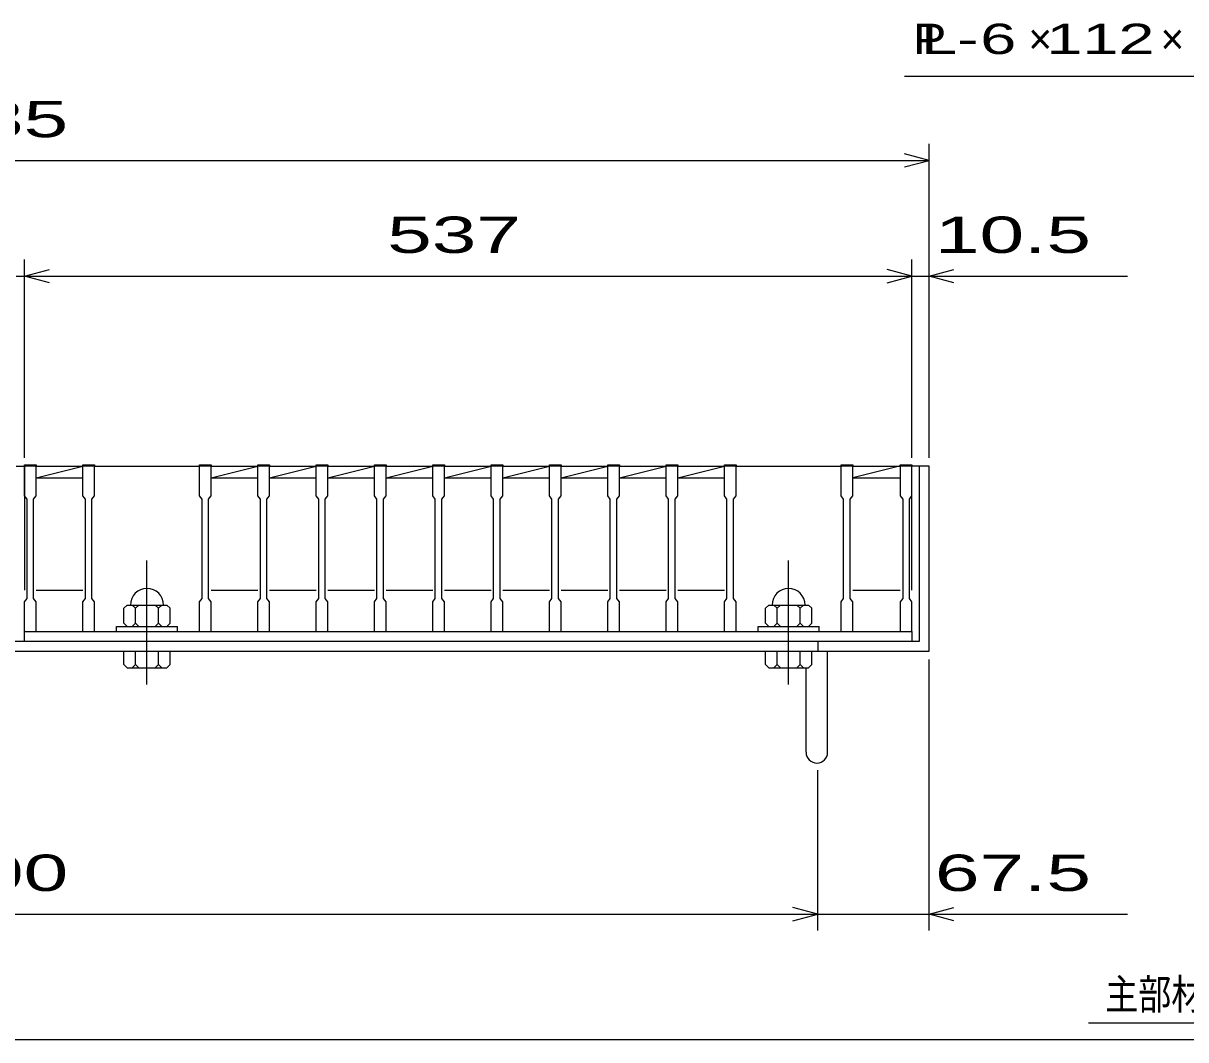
# Model space of a CAD drawing. Units: millimetres, scale not verified. Extents: x -1820 to 1731, y -1282 to 1054.
# Drawn here: x -831 to -127, y -1146 to -532 of the extents above; entities that cross this region are included whole.
import ezdxf
from ezdxf.enums import TextEntityAlignment as Align

# ---------------------------------------------------------------- set-up
doc = ezdxf.new("R2010")
doc.units = ezdxf.units.MM
doc.header["$LTSCALE"] = 10
doc.linetypes.add('CHAIN', pattern=[18.5, 12, -1.5, 3.5, -1.5])
for name, color, linetype, lineweight in [('0_2', 150, 'Continuous', 25), ('16', 3, 'Continuous', 25), ('19', 6, 'Continuous', 25), ('22', 4, 'Continuous', 25), ('32', 4, 'Continuous', 25)]:
    doc.layers.add(name, color=color, linetype=linetype, lineweight=lineweight)
doc.styles.add('ベクトル', font='')
doc.styles.get('ベクトル').set_extended_font_data('ベクトル')

msp = doc.modelspace()

# ---------------------------------------------------------------- linework, layer by layer
at = {"layer": '0_2'}
msp.add_line((1731, -1146.5), (-1729, -1146.5), dxfattribs=at)
at = {"layer": '16'}
for p, q in [((-830, -799.5), (-830, -798.8)), ((-830, -798.8), (-823, -798.8)), ((-823, -799.5), (-830, -799.5)), ((-830, -817.5), (-830, -799.5)), ((-830, -799.5), (-830, -874.5)), ((-823, -798.8), (-823, -799.5)), ((-823, -817.5), (-823, -799.5)), ((-823, -799.5), (-794.7, -799.5)), ((-823, -806.5), (-794.7, -799.5)), ((-794.7, -799.5), (-794.7, -798.8)), ((-794.7, -798.8), (-787.7, -798.8)), ((-787.7, -799.5), (-794.7, -799.5)), ((-794.7, -817.5), (-794.7, -799.5)), ((-787.7, -798.8), (-787.7, -799.5)), ((-787.7, -817.5), (-787.7, -799.5)), ((-787.7, -799.5), (-724.1, -799.5)), ((-724.1, -799.5), (-724.1, -798.8)), ((-724.1, -798.8), (-717.1, -798.8)), ((-717.1, -799.5), (-724.1, -799.5)), ((-724.1, -817.5), (-724.1, -799.5)), ((-717.1, -798.8), (-717.1, -799.5)), ((-717.1, -817.5), (-717.1, -799.5)), ((-717.1, -799.5), (-688.8, -799.5)), ((-717.1, -806.5), (-688.8, -799.5)), ((-688.8, -799.5), (-688.8, -798.8)), ((-688.8, -798.8), (-681.8, -798.8)), ((-681.8, -799.5), (-688.8, -799.5)), ((-688.8, -817.5), (-688.8, -799.5)), ((-681.8, -798.8), (-681.8, -799.5)), ((-681.8, -817.5), (-681.8, -799.5)), ((-681.8, -799.5), (-653.5, -799.5)), ((-681.8, -806.5), (-653.5, -799.5)), ((-653.5, -799.5), (-653.5, -798.8)), ((-653.5, -798.8), (-646.5, -798.8)), ((-646.5, -799.5), (-653.5, -799.5)), ((-653.5, -817.5), (-653.5, -799.5)), ((-646.5, -798.8), (-646.5, -799.5)), ((-646.5, -817.5), (-646.5, -799.5)), ((-646.5, -799.5), (-618.2, -799.5)), ((-646.5, -806.5), (-618.2, -799.5)), ((-618.2, -799.5), (-618.2, -798.8)), ((-618.2, -798.8), (-611.2, -798.8)), ((-611.2, -799.5), (-618.2, -799.5)), ((-618.2, -817.5), (-618.2, -799.5)), ((-611.2, -798.8), (-611.2, -799.5)), ((-611.2, -817.5), (-611.2, -799.5)), ((-611.2, -799.5), (-582.9, -799.5)), ((-611.2, -806.5), (-582.9, -799.5)), ((-582.9, -799.5), (-582.9, -798.8)), ((-582.9, -798.8), (-575.9, -798.8)), ((-575.9, -799.5), (-582.9, -799.5)), ((-582.9, -817.5), (-582.9, -799.5)), ((-575.9, -798.8), (-575.9, -799.5)), ((-575.9, -817.5), (-575.9, -799.5)), ((-575.9, -799.5), (-547.6, -799.5)), ((-575.9, -806.5), (-547.6, -799.5)), ((-547.6, -799.5), (-547.6, -798.8)), ((-547.6, -798.8), (-540.6, -798.8)), ((-540.6, -799.5), (-547.6, -799.5)), ((-547.6, -817.5), (-547.6, -799.5)), ((-540.6, -798.8), (-540.6, -799.5)), ((-540.6, -817.5), (-540.6, -799.5)), ((-540.6, -799.5), (-512.3, -799.5)), ((-540.6, -806.5), (-512.3, -799.5)), ((-512.3, -799.5), (-512.3, -798.8)), ((-512.3, -798.8), (-505.3, -798.8)), ((-505.3, -799.5), (-512.3, -799.5)), ((-512.3, -817.5), (-512.3, -799.5)), ((-505.3, -798.8), (-505.3, -799.5)), ((-505.3, -817.5), (-505.3, -799.5)), ((-505.3, -799.5), (-477, -799.5)), ((-505.3, -806.5), (-477, -799.5)), ((-477, -799.5), (-477, -798.8)), ((-477, -798.8), (-470, -798.8)), ((-470, -799.5), (-477, -799.5)), ((-477, -817.5), (-477, -799.5)), ((-470, -798.8), (-470, -799.5)), ((-470, -817.5), (-470, -799.5)), ((-470, -799.5), (-441.7, -799.5)), ((-470, -806.5), (-441.7, -799.5)), ((-441.7, -799.5), (-441.7, -798.8)), ((-441.7, -798.8), (-434.7, -798.8)), ((-434.7, -799.5), (-441.7, -799.5)), ((-441.7, -817.5), (-441.7, -799.5)), ((-434.7, -798.8), (-434.7, -799.5)), ((-434.7, -817.5), (-434.7, -799.5)), ((-434.7, -799.5), (-406.4, -799.5)), ((-434.7, -806.5), (-406.4, -799.5)), ((-406.4, -799.5), (-406.4, -798.8)), ((-406.4, -798.8), (-399.4, -798.8)), ((-399.4, -799.5), (-406.4, -799.5)), ((-406.4, -817.5), (-406.4, -799.5)), ((-399.4, -798.8), (-399.4, -799.5)), ((-399.4, -817.5), (-399.4, -799.5)), ((-399.4, -799.5), (-335.8, -799.5)), ((-335.8, -799.5), (-335.8, -798.8)), ((-335.8, -798.8), (-328.8, -798.8)), ((-328.8, -799.5), (-335.8, -799.5)), ((-335.8, -817.5), (-335.8, -799.5)), ((-328.8, -798.8), (-328.8, -799.5)), ((-328.8, -817.5), (-328.8, -799.5)), ((-328.8, -799.5), (-300, -799.5)), ((-300.5, -799.5), (-328.8, -806.5)), ((-300, -799.5), (-300, -798.8)), ((-300, -798.8), (-293, -798.8)), ((-300, -799.5), (-300, -817.5)), ((-293, -799.5), (-300, -799.5)), ((-293, -798.8), (-293, -799.5)), ((-293, -817.5), (-293, -799.5)), ((-293, -874.5), (-293, -799.5)), ((-823, -806.5), (-794.7, -806.5)), ((-717.1, -806.5), (-688.8, -806.5)), ((-681.8, -806.5), (-653.5, -806.5)), ((-646.5, -806.5), (-618.2, -806.5)), ((-611.2, -806.5), (-582.9, -806.5)), ((-575.9, -806.5), (-547.6, -806.5)), ((-540.6, -806.5), (-512.3, -806.5)), ((-505.3, -806.5), (-477, -806.5)), ((-470, -806.5), (-441.7, -806.5)), ((-434.7, -806.5), (-406.4, -806.5)), ((-328.8, -806.5), (-300, -806.5)), ((-828.5, -819.5), (-830, -817.5)), ((-828.5, -879.5), (-828.5, -819.5)), ((-824.5, -819.5), (-823, -817.5)), ((-824.5, -879.5), (-824.5, -819.5)), ((-793.2, -819.5), (-794.7, -817.5)), ((-793.2, -879.5), (-793.2, -819.5)), ((-789.2, -819.5), (-787.7, -817.5)), ((-789.2, -879.5), (-789.2, -819.5)), ((-722.6, -819.5), (-724.1, -817.5)), ((-722.6, -879.5), (-722.6, -819.5)), ((-718.6, -819.5), (-717.1, -817.5)), ((-718.6, -879.5), (-718.6, -819.5)), ((-687.3, -819.5), (-688.8, -817.5)), ((-687.3, -879.5), (-687.3, -819.5)), ((-683.3, -819.5), (-681.8, -817.5)), ((-683.3, -879.5), (-683.3, -819.5)), ((-652, -819.5), (-653.5, -817.5)), ((-652, -879.5), (-652, -819.5)), ((-648, -819.5), (-646.5, -817.5)), ((-648, -879.5), (-648, -819.5)), ((-616.7, -819.5), (-618.2, -817.5)), ((-616.7, -879.5), (-616.7, -819.5)), ((-612.7, -819.5), (-611.2, -817.5)), ((-612.7, -879.5), (-612.7, -819.5)), ((-581.4, -819.5), (-582.9, -817.5)), ((-581.4, -879.5), (-581.4, -819.5)), ((-577.4, -819.5), (-575.9, -817.5)), ((-577.4, -879.5), (-577.4, -819.5)), ((-546.1, -819.5), (-547.6, -817.5)), ((-546.1, -879.5), (-546.1, -819.5)), ((-542.1, -819.5), (-540.6, -817.5)), ((-542.1, -879.5), (-542.1, -819.5)), ((-510.8, -819.5), (-512.3, -817.5)), ((-510.8, -879.5), (-510.8, -819.5)), ((-506.8, -819.5), (-505.3, -817.5)), ((-506.8, -879.5), (-506.8, -819.5)), ((-475.5, -819.5), (-477, -817.5)), ((-475.5, -879.5), (-475.5, -819.5)), ((-471.5, -819.5), (-470, -817.5)), ((-471.5, -879.5), (-471.5, -819.5)), ((-440.2, -819.5), (-441.7, -817.5)), ((-440.2, -879.5), (-440.2, -819.5)), ((-436.2, -819.5), (-434.7, -817.5)), ((-436.2, -879.5), (-436.2, -819.5)), ((-404.9, -819.5), (-406.4, -817.5)), ((-404.9, -879.5), (-404.9, -819.5)), ((-400.9, -819.5), (-399.4, -817.5)), ((-400.9, -879.5), (-400.9, -819.5)), ((-334.3, -819.5), (-335.8, -817.5)), ((-334.3, -879.5), (-334.3, -819.5)), ((-330.3, -819.5), (-328.8, -817.5)), ((-330.3, -879.5), (-330.3, -819.5)), ((-300, -817.5), (-298.5, -819.5)), ((-298.5, -819.5), (-298.5, -879.5)), ((-294.5, -819.5), (-293, -817.5)), ((-294.5, -879.5), (-294.5, -819.5)), ((-823, -874.5), (-794.7, -874.5)), ((-717.1, -874.5), (-688.8, -874.5)), ((-681.8, -874.5), (-653.5, -874.5)), ((-646.5, -874.5), (-618.2, -874.5)), ((-611.2, -874.5), (-582.9, -874.5)), ((-575.9, -874.5), (-547.6, -874.5)), ((-540.6, -874.5), (-512.3, -874.5)), ((-505.3, -874.5), (-477, -874.5)), ((-470, -874.5), (-441.7, -874.5)), ((-434.7, -874.5), (-406.4, -874.5)), ((-328.8, -874.5), (-300, -874.5)), ((-830, -881.5), (-828.5, -879.5)), ((-830, -899.5), (-830, -881.5)), ((-823, -881.5), (-824.5, -879.5)), ((-823, -899.5), (-823, -881.5)), ((-794.7, -881.5), (-793.2, -879.5)), ((-794.7, -899.5), (-794.7, -881.5)), ((-787.7, -881.5), (-789.2, -879.5)), ((-787.7, -899.5), (-787.7, -881.5)), ((-767.9, -883.5), (-769.9, -885.5)), ((-769.9, -894.5), (-769.9, -885.5)), ((-767.9, -883.5), (-743.9, -883.5)), ((-764.9, -883.5), (-762.9, -885.5)), ((-762.9, -885.5), (-760.9, -883.5)), ((-762.9, -894.5), (-762.9, -885.5)), ((-750.9, -883.5), (-748.9, -885.5)), ((-748.9, -885.5), (-746.9, -883.5)), ((-748.9, -894.5), (-748.9, -885.5)), ((-743.9, -883.5), (-741.9, -885.5)), ((-741.9, -894.5), (-741.9, -885.5)), ((-724.1, -881.5), (-722.6, -879.5)), ((-724.1, -899.5), (-724.1, -881.5)), ((-717.1, -881.5), (-718.6, -879.5)), ((-717.1, -899.5), (-717.1, -881.5)), ((-688.8, -881.5), (-687.3, -879.5)), ((-688.8, -899.5), (-688.8, -881.5)), ((-681.8, -881.5), (-683.3, -879.5)), ((-681.8, -899.5), (-681.8, -881.5)), ((-653.5, -881.5), (-652, -879.5)), ((-653.5, -899.5), (-653.5, -881.5)), ((-646.5, -881.5), (-648, -879.5)), ((-646.5, -899.5), (-646.5, -881.5)), ((-618.2, -881.5), (-616.7, -879.5)), ((-618.2, -899.5), (-618.2, -881.5)), ((-611.2, -881.5), (-612.7, -879.5)), ((-611.2, -899.5), (-611.2, -881.5)), ((-582.9, -881.5), (-581.4, -879.5)), ((-582.9, -899.5), (-582.9, -881.5)), ((-575.9, -881.5), (-577.4, -879.5)), ((-575.9, -899.5), (-575.9, -881.5)), ((-547.6, -881.5), (-546.1, -879.5)), ((-547.6, -899.5), (-547.6, -881.5)), ((-540.6, -881.5), (-542.1, -879.5)), ((-540.6, -899.5), (-540.6, -881.5)), ((-512.3, -881.5), (-510.8, -879.5)), ((-512.3, -899.5), (-512.3, -881.5)), ((-505.3, -881.5), (-506.8, -879.5)), ((-505.3, -899.5), (-505.3, -881.5)), ((-477, -881.5), (-475.5, -879.5)), ((-477, -899.5), (-477, -881.5)), ((-470, -881.5), (-471.5, -879.5)), ((-470, -899.5), (-470, -881.5)), ((-441.7, -881.5), (-440.2, -879.5)), ((-441.7, -899.5), (-441.7, -881.5)), ((-434.7, -881.5), (-436.2, -879.5)), ((-434.7, -899.5), (-434.7, -881.5)), ((-406.4, -881.5), (-404.9, -879.5)), ((-406.4, -899.5), (-406.4, -881.5)), ((-399.4, -881.5), (-400.9, -879.5)), ((-399.4, -899.5), (-399.4, -881.5)), ((-379.6, -883.5), (-381.6, -885.5)), ((-381.6, -894.5), (-381.6, -885.5)), ((-379.6, -883.5), (-355.6, -883.5)), ((-376.6, -883.5), (-374.6, -885.5)), ((-374.6, -885.5), (-372.6, -883.5)), ((-374.6, -894.5), (-374.6, -885.5)), ((-362.6, -883.5), (-360.6, -885.5)), ((-360.6, -885.5), (-358.6, -883.5)), ((-360.6, -894.5), (-360.6, -885.5)), ((-355.6, -883.5), (-353.6, -885.5)), ((-353.6, -894.5), (-353.6, -885.5)), ((-335.8, -881.5), (-334.3, -879.5)), ((-335.8, -899.5), (-335.8, -881.5)), ((-328.8, -881.5), (-330.3, -879.5)), ((-328.8, -899.5), (-328.8, -881.5)), ((-298.5, -879.5), (-300, -881.5)), ((-300, -881.5), (-300, -899.5)), ((-293, -881.5), (-294.5, -879.5)), ((-293, -899.5), (-293, -881.5)), ((-830, -899.5), (-823, -899.5)), ((-830, -899.5), (-293, -899.5)), ((-830, -905.5), (-830, -899.5)), ((-794.7, -899.5), (-787.7, -899.5)), ((-787.7, -899.5), (-724.1, -899.5)), ((-774.4, -899.5), (-774.4, -896.5)), ((-774.4, -896.5), (-737.4, -896.5)), ((-774.4, -899.5), (-737.4, -899.5)), ((-769.9, -894.5), (-767.9, -896.5)), ((-764.9, -896.5), (-762.9, -894.5)), ((-760.9, -896.5), (-762.9, -894.5)), ((-750.9, -896.5), (-748.9, -894.5)), ((-746.9, -896.5), (-748.9, -894.5)), ((-743.9, -896.5), (-741.9, -894.5)), ((-737.4, -899.5), (-737.4, -896.5)), ((-724.1, -899.5), (-717.1, -899.5)), ((-688.8, -899.5), (-681.8, -899.5)), ((-653.5, -899.5), (-646.5, -899.5)), ((-618.2, -899.5), (-611.2, -899.5)), ((-582.9, -899.5), (-575.9, -899.5)), ((-547.6, -899.5), (-540.6, -899.5)), ((-512.3, -899.5), (-505.3, -899.5)), ((-477, -899.5), (-470, -899.5)), ((-441.7, -899.5), (-434.7, -899.5)), ((-406.4, -899.5), (-399.4, -899.5)), ((-399.4, -899.5), (-335.8, -899.5)), ((-386.1, -899.5), (-386.1, -896.5)), ((-386.1, -896.5), (-349.1, -896.5)), ((-386.1, -899.5), (-349.1, -899.5)), ((-381.6, -894.5), (-379.6, -896.5)), ((-376.6, -896.5), (-374.6, -894.5)), ((-372.6, -896.5), (-374.6, -894.5)), ((-362.6, -896.5), (-360.6, -894.5)), ((-358.6, -896.5), (-360.6, -894.5)), ((-355.6, -896.5), (-353.6, -894.5)), ((-349.1, -899.5), (-349.1, -896.5)), ((-335.8, -899.5), (-328.8, -899.5)), ((-300, -899.5), (-293, -899.5)), ((-293, -899.5), (-293, -905.5)), ((-293, -905.5), (-830, -905.5))]:
    msp.add_line(p, q, dxfattribs=at)
at = {"layer": '16', "linetype": 'CHAIN'}
for p, q in [((-755.9, -931.5), (-755.9, -856.5)), ((-367.6, -931.5), (-367.6, -856.5))]:
    msp.add_line(p, q, dxfattribs=at)
at = {"layer": '16'}
for centre in [(-755.9, -883.5), (-367.6, -883.5)]:
    msp.add_arc(centre, 10, 0, 180, dxfattribs=at)
at = {"layer": '19'}
for p, q in [((-835, -799.5), (-830, -799.5)), ((-282.5, -799.5), (-293, -799.5)), ((-288.5, -799.5), (-288.5, -905.5)), ((-282.5, -911.5), (-282.5, -799.5)), ((-288.5, -905.5), (-1411.5, -905.5)), ((-350, -905.5), (-350, -911.5)), ((-1417.5, -911.5), (-282.5, -911.5)), ((-769.9, -919.5), (-769.9, -911.5)), ((-769.9, -911.5), (-741.9, -911.5)), ((-762.9, -919.5), (-762.9, -911.5)), ((-748.9, -919.5), (-748.9, -911.5)), ((-741.9, -919.5), (-741.9, -911.5)), ((-381.6, -919.5), (-381.6, -911.5)), ((-381.6, -911.5), (-353.6, -911.5)), ((-374.6, -919.5), (-374.6, -911.5)), ((-360.6, -919.5), (-360.6, -911.5)), ((-353.6, -919.5), (-353.6, -911.5)), ((-344, -972.61), (-344, -911.5)), ((-767.9, -921.5), (-769.9, -919.5)), ((-767.9, -921.5), (-743.9, -921.5)), ((-764.9, -921.5), (-762.9, -919.5)), ((-760.9, -921.5), (-762.9, -919.5)), ((-750.9, -921.5), (-748.9, -919.5)), ((-746.9, -921.5), (-748.9, -919.5)), ((-741.9, -919.5), (-743.9, -921.5)), ((-379.6, -921.5), (-381.6, -919.5)), ((-379.6, -921.5), (-355.6, -921.5)), ((-376.6, -921.5), (-374.6, -919.5)), ((-372.6, -921.5), (-374.6, -919.5)), ((-362.6, -921.5), (-360.6, -919.5)), ((-358.6, -921.5), (-360.6, -919.5)), ((-357, -972.61), (-357, -921.5)), ((-353.6, -919.5), (-355.6, -921.5))]:
    msp.add_line(p, q, dxfattribs=at)
msp.add_arc((-350.5, -972.61), 6.5, 180, 0, dxfattribs=at)
at = {"layer": '22'}
for p, q in [((-297.5, -563.5), (-27.5, -563.5)), ((-282.5, -794.5), (-282.5, -604.5)), ((-282.5, -614.5), (-297.5, -610.5)), ((-1417.5, -614.5), (-282.5, -614.5)), ((-297.5, -618.5), (-282.5, -614.5)), ((-830, -794.5), (-830, -674.5)), ((-293, -794.5), (-293, -674.5)), ((-282.5, -794.5), (-282.5, -674.5)), ((-830, -684.5), (-815, -680.5)), ((-293, -684.5), (-308, -680.5)), ((-282.5, -684.5), (-267.5, -680.5)), ((-835, -684.5), (-830, -684.5)), ((-815, -688.5), (-830, -684.5)), ((-830, -684.5), (-293, -684.5)), ((-308, -688.5), (-293, -684.5)), ((-293, -684.5), (-282.5, -684.5)), ((-267.5, -688.5), (-282.5, -684.5)), ((-282.5, -684.5), (-162.5, -684.5)), ((-282.5, -1080.5), (-282.5, -916.5)), ((-350, -1080.5), (-350, -983.5)), ((-350, -1070.5), (-365, -1066.5)), ((-282.5, -1070.5), (-267.5, -1066.5)), ((-1350, -1070.5), (-350, -1070.5)), ((-365, -1074.5), (-350, -1070.5)), ((-350, -1070.5), (-282.5, -1070.5)), ((-267.5, -1074.5), (-282.5, -1070.5)), ((-282.5, -1070.5), (-162.5, -1070.5))]:
    msp.add_line(p, q, dxfattribs=at)
at = {"layer": '32'}
msp.add_line((69, -1136.5), (-186, -1136.5), dxfattribs=at)

# ---------------------------------------------------------------- texts
at = {"layer": '22', "color": 2, "style": 'ベクトル'}
for s, height, width, p in [('P', 18.33, 1.25, (-292.5, -541)), ('L-', 18.33, 1.6, (-287.5, -541)), (' 6 ', 18.33, 1.6, (-262.5, -541)), (' 112 ', 18.33, 1.6, (-222.5, -541)), (' 1135 ', 21.99, 1.65, (-925, -589.5)), (' 537 ', 21.99, 1.65, (-624, -659.5)), (' 10.5 ', 21.99, 1.65, (-292.5, -659.5)), (' 1000 ', 21.99, 1.65, (-925, -1045.5)), (' 67.5 ', 21.99, 1.65, (-292.5, -1045.5))]:
    msp.add_text(s, height=height, dxfattribs=dict(at, width=width)).set_placement(p, align=Align.MIDDLE_LEFT)
for p in [(-222.5, -541), (-142.5, -541)]:
    msp.add_text('×', height=18.33, dxfattribs=at).set_placement(p, align=Align.MIDDLE_LEFT)
at = {"layer": '32', "color": 2, "style": 'ベクトル', "width": 0.8}
msp.add_text('主部材ノンスリップ部詳細', height=18.33, dxfattribs=at).set_placement((-176, -1119), align=Align.MIDDLE_LEFT)

doc.saveas('drawing.dxf')
